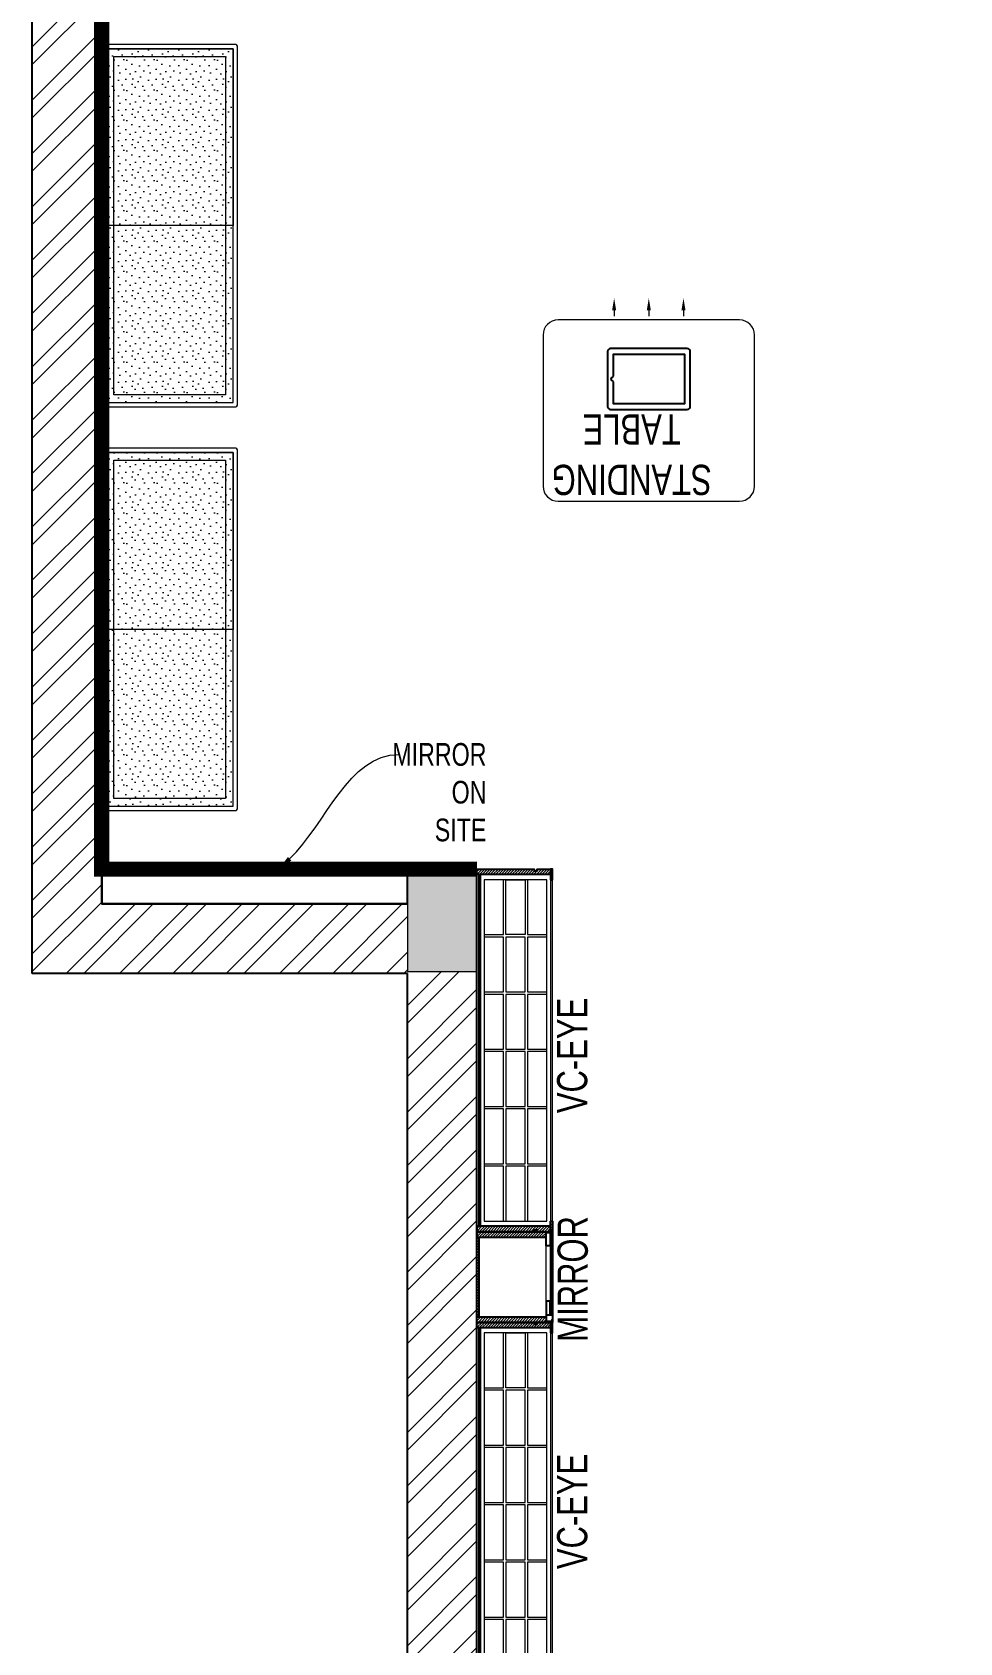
# Model space of a CAD drawing. Header units: feet. Extents: x 3247781 to 3254843, y -5730198 to -5713034.
# Drawn here: x 3247781 to 3250852, y -5723007 to -5717676 of the extents above; entities that cross this region are included whole.
import ezdxf
from ezdxf import colors
from ezdxf.entities.mleader import LeaderData, LeaderLine
from ezdxf.math import Vec2, Vec3

# ---------------------------------------------------------------- set-up
doc = ezdxf.new("R2010")
doc.units = ezdxf.units.FT
doc.header["$LTSCALE"] = 33
doc.header["$MEASUREMENT"] = 0
doc.linetypes.add('ACAD_ISO03W100', pattern=[30, 12, -18])
doc.linetypes.add('HIDDEN2', pattern=[4.7624999999999975, 3.174999999999998, -1.587499999999999])
for name, color, linetype, lineweight in [('A-COL', 243, 'Continuous', 9), ('column hatch', 5, 'Continuous', 0), ('LENS-DIM', 252, 'Continuous', 5), ('LENS-HATCH', 251, 'Continuous', 5), ('LENS-PARTITION', 21, 'Continuous', 25), ('LENS-TEXT', 31, 'Continuous', 5), ('LENS_TEXT', 31, 'Continuous', 5), ('LK-FF&E FLOOR', 1, 'Continuous', 9), ('LK-FF&E WALL', 1, 'Continuous', 9), ('LK-MIRROR', 133, 'Continuous', 13), ('LN-ELEVATION-1', 81, 'Continuous', 25), ('LN-ELEVATION-2', 103, 'Continuous', 20), ('LN-ELEVATION-3', 125, 'Continuous', 18), ('LN-ELEVATION-4', 145, 'Continuous', 13), ('LN-ELEVATION-5', 167, 'Continuous', 5), ('LN-HATCH', 251, 'Continuous', 0), ('PLANO-TXT', 252, 'Continuous', 5)]:
    doc.layers.add(name, color=color, linetype=linetype, lineweight=lineweight)
doc.layers.add('A-WALL', color=1, linetype='Continuous')
doc.styles.add('LK TXT', font='GILC____.TTF', dxfattribs={"height": 100})
doc.styles.get("Standard").update_dxf_attribs({"font": 'GILC____.TTF'})
pattern_1 = [(45, (7858054.083674966, 3504049.203216764), (-4.490128060534575, 4.490128060534575), [])]

# ---------------------------------------------------------------- blocks, each defined once
blk = doc.blocks.new('A$Cc7330e11')
at = {"layer": 'column hatch'}
h = blk.add_hatch(color=8, dxfattribs=at)
h.dxf.hatch_style = 1
h.paths.add_polyline_path([(4393.000000238418, -14042.90992643218), (4163.000000238418, -14042.90992643218), (4163.000000238418, -14381.61428965907), (4393.000000238418, -14381.61428965907)])
h.paths.add_polyline_path([(1472.000000119209, -14042.90992643218), (1242.000000119209, -14042.90992643218), (1242.000000119209, -14381.61428965907), (1472.000000119209, -14381.61428965907)])
h.paths.add_polyline_path([(1472.000000119209, -12893.61428965907), (1242.000000119209, -12893.61428965907), (1242.000000119209, -13353.61428965907), (1472.000000119209, -13353.61428965907)])
h.paths.add_polyline_path([(4393.000000238418, -13002.18478967529), (4163.000000238418, -13002.18478967529), (4163.000000238418, -13353.61428965907), (4393.000000238418, -13353.61428965907)])
h.paths.add_polyline_path([(7062.000000476837, -9229.614289301448), (6832.000000476837, -9229.614289301448), (6832.000000476837, -9689.614289420659), (7062.000000476837, -9689.614289420659)])
h.paths.add_polyline_path([(4393.000000238418, -9229.614289301448), (4163.000000238418, -9229.614289301448), (4163.000000238418, -9689.614289420659), (4393.000000238418, -9689.614289420659)])
h.paths.add_polyline_path([(1472.000000119209, -9233.114289420657), (1242.000000119209, -9233.114289420657), (1242.000000119209, -9693.114289420657), (1472.000000119209, -9693.114289420657)])
h.paths.add_polyline_path([(1472.000000119209, -4659.61428894382), (1242.000000119209, -4659.61428894382), (1242.000000119209, -4998.31865228992), (1472.000000119209, -4998.31865228992)])
h.paths.add_polyline_path([(5534.000000476837, -4191.61428894382), (5304.000000476837, -4191.61428894382), (5304.000000476837, -4526.61428894382), (5534.000000476837, -4526.61428894382)])
h.paths.add_polyline_path([(5534.000000476837, -1224.614288705401), (5304.000000476837, -1224.614288705401), (5304.000000476837, -1774.614288705401), (5534.000000477768, -1774.614288705401)])
h.paths.add_polyline_path([(1472.000000119209, -1224.614288705401), (1242.000000119209, -1224.614288705401), (1242.000000119209, -1771.614288705401), (1472.000000119209, -1771.614288705401)])
h.paths.add_polyline_path([(1472.000000119209, 2750.385711652227), (1242.000000119209, 2750.385711652227), (1242.000000119209, 2295.385711533018), (1472.000000119209, 2295.385711533018)])
h.paths.add_polyline_path([(5534.000000476837, 2525.385711533017), (5304.000000476837, 2525.385711533017), (5304.000000476837, 2070.385711533018), (5534.000000476837, 2070.385711533018)])
at = {"layer": 'LN-HATCH'}
h = blk.add_hatch(dxfattribs=at)
h.set_pattern_fill('ANSI32', color=256, scale=333, angle=180)
h.set_pattern_definition([(225, (-8172983.39483943, 5276750), (88.29995930067012, -88.29995930067015), []), (225, (-8173042.261478865, 5276750), (88.29995930067012, -88.29995930067015), [])])
h.paths.add_polyline_path([(7062.000000476837, 1408.541238767095), (6832.000000476837, 1408.541238767095), (6832.000000476837, -9229.614289301448), (7062.000000476837, -9229.614289301448)])
h.paths.add_polyline_path([(230, 1408.541238767095), (0, 1408.541238767095), (0, -5004.61428894382), (1242.000000119209, -5004.61428894382), (1242.000000119209, -4998.31865228992), (1242.000000119209, -4774.614288943819), (230, -4774.614288943819)])
h.paths.add_polyline_path([(1472.000000119209, -4998.31865228992), (1242.000000119209, -4998.31865228992), (1242.000000119209, -5004.61428894382), (1242.000000119209, -8214.114289182238), (1242.000000119209, -9233.114289420657), (1472.000000119209, -9233.114289420657)])
h.paths.add_polyline_path([(1472.000000119209, -9693.114289420657), (1242.000000119209, -9693.114289420657), (1242.000000119209, -11158.17038645129), (1472.000000119209, -11158.17038645129)])
h.paths.add_polyline_path([(1472.000000119209, -13353.61428965907), (1242.000000119209, -13353.61428965907), (1242.000000119209, -14042.90992643218), (1472.000000119209, -14042.90992643218)])
h.paths.add_polyline_path([(1472.000000119209, -11158.17038645129), (1242.000000119209, -11158.17038645129), (1242.000000119209, -12893.61428965907), (1472.000000119209, -12893.61428965907)])
h.paths.add_polyline_path([(230.0000000009313, 2750.385711653158), (0, 2750.385711653158), (0, 1408.541238767095), (230, 1408.541238767095)])
h.paths.add_polyline_path([(7062.000000477768, 2750.385711652227), (6832.000000475907, 2750.385711653158), (6832.000000476837, 1408.541238767095), (7062.000000476837, 1408.541238767095)])
at = {"layer": 'A-COL'}
for p, q in [((1472.000000119209, -4659.61428894382), (1242.000000119209, -4659.61428894382)), ((1242.000000119209, -4659.61428894382), (1242.000000119209, -4774.614288943819))]:
    blk.add_line(p, q, dxfattribs=at)
blk.add_lwpolyline([(1242.000000119209, -4998.31865228992), (1472.000000119209, -4998.31865228992), (1472.000000119209, -4659.61428894382), (1242.000000119209, -4659.61428894382)], close=True, dxfattribs=at)
at = {"layer": 'A-WALL'}
for p, q in [((0, -5004.61428894382), (0, 2750.385711653158)), ((230, -4774.614288943819), (230, 2750.385711653158)), ((1472.000000119209, -14381.61428965907), (1472.000000119209, -4659.61428894382)), ((1242.000000119209, -4774.614288943819), (230, -4774.614288943819)), ((1242.000000119209, -5004.61428894382), (0, -5004.61428894382)), ((1242.000000119209, -14381.61428965907), (1242.000000119209, -5004.61428894382))]:
    blk.add_line(p, q, dxfattribs=at)
blk = doc.blocks.new('VC HD 1200')
at = {"layer": 'LN-HATCH', "ltscale": 0.5}
h = blk.add_hatch(dxfattribs=at)
h.set_pattern_fill('ANSI31', color=256, scale=2)
h.set_pattern_definition([(45, (3760859.752907088, 1795248.935917533), (-4.490128060534575, 4.490128060534575), [])])
h.paths.add_polyline_path([(-1200, 250), (-1200, 60), (-1194, 60), (-1194, 50), (-1200, 50), (-1200, 6), (-1182, 6), (-1182, 250)])
h = blk.add_hatch(dxfattribs=at)
h.set_pattern_fill('ANSI31', color=256, scale=2)
h.set_pattern_definition(pattern_1)
h.paths.add_polyline_path([(0, 250), (0, 60), (-6, 60), (-6, 50), (0, 50), (0, 6), (-18, 6), (-18, 250)])
h = blk.add_hatch(dxfattribs=at)
h.set_pattern_fill('ANSI31', color=256, scale=2)
h.set_pattern_definition([(45, (7858047.083674965, 3504049.203216764), (-4.490128060534575, 4.490128060534575), [])])
h.paths.add_polyline_path([(-1165, 6), (-1165, 0), (-1200, 0), (-1200, 6)])
h = blk.add_hatch(dxfattribs=at)
h.set_pattern_fill('ANSI31', color=256, scale=2)
h.set_pattern_definition(pattern_1)
h.paths.add_polyline_path([(-28, 6), (-28, 0), (0, 0), (0, 6)])
at = {"layer": 'LN-ELEVATION-1', "ltscale": 0.5}
for points in [[(-1200, 250), (-1200, 60), (-1194, 60), (-1194, 50), (-1200, 50), (-1200, 6), (-1182, 6), (-1182, 250)], [(-18, 238), (-1182, 238), (-1182, 244), (-18, 244)], [(0, 250), (0, 60), (-6, 60), (-6, 50), (0, 50), (0, 6), (-18, 6), (-18, 250)], [(-1165, 6), (-1165, 0), (-1200, 0), (-1200, 6)], [(-35, 6), (-35, 0), (0, 0), (0, 6)]]:
    blk.add_lwpolyline(points, close=True, dxfattribs=at)
at = {"layer": 'LN-ELEVATION-3', "ltscale": 0.5}
for p, q in [((-1182, 250), (-18, 250)), ((-1165, 6), (-35, 6)), ((-35, 0), (-1165, 0))]:
    blk.add_line(p, q, dxfattribs=at)
for points in [[(-1165.000000000465, 226), (-35, 226), (-35, 18), (-1165.000000000465, 18)], [(-1165.000000000465, 226), (-983.3333333334886, 226), (-983.3333333334886, 162), (-1165.000000000465, 162)], [(-975.3333333334886, 226), (-793.6666666665112, 226), (-793.6666666665112, 162), (-975.3333333334886, 162)], [(-785.6666666665112, 226), (-603.9999999995342, 226), (-603.9999999995342, 162), (-785.6666666665112, 162)], [(-595.9999999995342, 226), (-414.3333333325572, 226), (-414.3333333325572, 162), (-595.9999999995342, 162)], [(-406.3333333325572, 226), (-224.6666666655801, 226), (-224.6666666655801, 162), (-406.3333333325572, 162)], [(-216.6666666655801, 226), (-34.99999999860302, 226), (-34.99999999860302, 162), (-216.6666666655801, 162)], [(-1165.000000000465, 90), (-983.3333333334886, 90), (-983.3333333334886, 154), (-1165.000000000465, 154)], [(-975.3333333334886, 154), (-793.6666666665112, 154), (-793.6666666665112, 90), (-975.3333333334886, 90)], [(-785.6666666665112, 154), (-603.9999999995342, 154), (-603.9999999995342, 90), (-785.6666666665112, 90)], [(-595.9999999995342, 154), (-414.3333333325572, 154), (-414.3333333325572, 90), (-595.9999999995342, 90)], [(-406.3333333325572, 154), (-224.6666666655801, 154), (-224.6666666655801, 90), (-406.3333333325572, 90)], [(-216.6666666655801, 154), (-34.99999999860302, 154), (-34.99999999860302, 90), (-216.6666666655801, 90)], [(-1165.000000000465, 82), (-983.3333333334886, 82), (-983.3333333334886, 18), (-1165.000000000465, 18)], [(-975.3333333334886, 82), (-793.6666666665112, 82), (-793.6666666665112, 18), (-975.3333333334886, 18)], [(-785.6666666665112, 82), (-603.9999999995342, 82), (-603.9999999995342, 18), (-785.6666666665112, 18)], [(-595.9999999995342, 82), (-414.3333333325572, 82), (-414.3333333325572, 18), (-595.9999999995342, 18)], [(-406.3333333325572, 82), (-224.6666666655801, 82), (-224.6666666655801, 18), (-406.3333333325572, 18)], [(-216.6666666655801, 82), (-34.99999999860302, 82), (-34.99999999860302, 18), (-216.6666666655801, 18)]]:
    blk.add_lwpolyline(points, close=True, dxfattribs=at)
blk = doc.blocks.new('MIRROR')
at = {"layer": 'LN-HATCH', "ltscale": 0.5}
h = blk.add_hatch(dxfattribs=at)
h.set_pattern_fill('ANSI31', color=256, scale=2)
h.set_pattern_definition([(45, (4060433.741624544, 1708720.786904081), (-4.490128060534575, 4.490128060534575), [])])
h.paths.add_polyline_path([(212.944788963403, 101.3407590774622), (230.944788963403, 101.3407590774622), (230.944788963403, -127.6592409225377), (212.944788963403, -127.6592409225377)])
h.paths.add_polyline_path([(230.944788963403, 95.34075907746227), (494.9447889634027, 95.34075907746227), (494.9447889634027, 101.3407590774622), (230.944788963403, 101.3407590774622)])
h.paths.add_polyline_path([(512.9447889634027, 101.3407590774622), (494.9447889634027, 101.3407590774622), (494.9447889634027, -127.6592409225377), (512.9447889634027, -127.6592409225377)])
at = {"layer": 'Defpoints'}
blk.add_lwpolyline([(512.9447889634027, 101.3407590774622), (212.944788963403, 101.3407590774622), (212.944788963403, -148.6592409225377), (512.9447889634027, -148.6592409225377)], close=True, dxfattribs=at)
at = {"layer": 'LN-ELEVATION-1'}
for points in [[(212.944788963403, 101.3407590774622), (230.944788963403, 101.3407590774622), (230.944788963403, -127.6592409225377), (212.944788963403, -127.6592409225377)], [(230.944788963403, 95.34075907746227), (494.9447889634027, 95.34075907746227), (494.9447889634027, 101.3407590774622), (230.944788963403, 101.3407590774622)], [(512.9447889634027, 101.3407590774622), (494.9447889634027, 101.3407590774622), (494.9447889634027, -127.6592409225377), (512.9447889634027, -127.6592409225377)], [(259.944788963403, -141.6592409225377), (259.944788963403, -127.6592409225377), (214.944788963403, -127.6592409225377), (214.944788963403, -148.6592409225377), (223.944788963403, -148.6592409225377), (223.944788963403, -147.1592409225377), (216.444788963403, -147.1592409225377), (216.444788963403, -141.6592409225377)], [(442.944788963403, -141.6592409225377), (442.944788963403, -127.6592409225377), (487.9447889634028, -127.6592409225377), (487.9447889634028, -148.6592409225377), (478.9447889634026, -148.6592409225377), (478.9447889634026, -147.1592409225377), (486.4447889634027, -147.1592409225377), (486.4447889634027, -141.6592409225377)], [(504.944788963403, -148.6592409225377), (504.944788963403, -147.1592409225377), (509.444788963403, -147.1592409225377), (509.444788963403, -129.1592409225377), (487.9447889634028, -129.1592409225377), (487.9447889634028, -127.6592409225377), (510.9447889634028, -127.6592409225377), (510.9447889634028, -148.6592409225377)]]:
    blk.add_lwpolyline(points, close=True, dxfattribs=at)
at = {"layer": 'LN-ELEVATION-2', "color": 4, "lineweight": 0}
blk.add_lwpolyline([(216.444788963403, -141.6592409225377), (486.4447889634027, -141.6592409225377), (486.4447889634027, -147.1592409225377), (216.444788963403, -147.1592409225377)], close=True, dxfattribs=at)
at = {"layer": 'LN-ELEVATION-2'}
blk.add_lwpolyline([(259.944788963403, -141.6592409225377), (442.944788963403, -141.6592409225377), (442.944788963403, -127.6592409225377), (259.944788963403, -127.6592409225377)], close=True, dxfattribs=at)
at = {"layer": 'LN-ELEVATION-4', "ltscale": 0.5}
blk.add_line((478.9447889634026, -148.6592409225377), (223.944788963403, -148.6592409225377), dxfattribs=at)
blk = doc.blocks.new('2 seater bench')
at = {"layer": 'LENS-HATCH', "lineweight": 0}
h = blk.add_hatch(dxfattribs=at)
h.set_pattern_fill('STIP1', color=177, scale=100, angle=269.9999999999999, pattern_type=2)
h.set_pattern_definition([(270, (6617251.078707985, -170421.6063060569), (100, -1.516e-13), [0, -100]), (270, (6617235.078707984, -170433.6063060569), (100, -1.516e-13), [0, -100]), (270, (6617211.078707985, -170428.6063060569), (100, -1.516e-13), [0, -100]), (270, (6617188.078707985, -170463.6063060569), (100, -1.516e-13), [0, -100]), (270, (6617224.078707985, -170460.6063060569), (100, -1.516e-13), [0, -100]), (270, (6617248.078707985, -170487.6063060569), (100, -1.516e-13), [0, -100]), (270, (6617255.078707985, -170452.6063060569), (100, -1.516e-13), [0, -100]), (270, (6617214.078707985, -170494.6063060569), (100, -1.516e-13), [0, -100]), (270, (6617182.078707985, -170489.6063060569), (100, -1.516e-13), [0, -100]), (270, (6617167.078707985, -170415.6063060568), (100, -1.516e-13), [0, -100]), (270, (6617187.078707985, -170433.6063060569), (100, -1.516e-13), [0, -100]), (270, (6617168.078707984, -170447.6063060569), (100, -1.516e-13), [0, -100]), (270, (6617232.078707985, -170508.6063060569), (100, -1.516e-13), [0, -100]), (270, (6617207.078707984, -170476.6063060568), (100, -1.516e-13), [0, -100]), (270, (6617240.078707984, -170468.6063060569), (100, -1.516e-13), [0, -100]), (270, (6617231.078707984, -170485.6063060569), (100, -1.516e-13), [0, -100]), (270, (6617204.078707985, -170449.6063060568), (100, -1.516e-13), [0, -100]), (270, (6617258.078707984, -170477.6063060569), (100, -1.516e-13), [0, -100]), (270, (6617199.078707984, -170508.6063060569), (100, -1.516e-13), [0, -100]), (270, (6617169.078707985, -170505.6063060569), (100, -1.516e-13), [0, -100])])
h.paths.add_polyline_path([(585, 210), (0, 210), (0, -210), (585, -210)])
h.paths.add_polyline_path([(0, 245), (0, -210)])
h.paths.add_polyline_path([(-585, 210), (0, 210), (0, -210), (-585, -210)])
at = {"layer": 'LN-ELEVATION-2', "ltscale": 0.5}
for points in [[(-585, 210), (0, 210), (0, -210), (-585, -210)], [(585.0000000009313, 210), (0, 210), (0, -210), (585.0000000009313, -210)]]:
    blk.add_lwpolyline(points, close=True, dxfattribs=at)
at = {"layer": 'LN-ELEVATION-5', "ltscale": 0.5}
blk.add_lwpolyline([(590, 225), (-590, 225, 0.4142135623730951), (-600, 215), (-600, -215, 0.4142135623730951), (-590, -225), (590, -225, 0.4142135623730951), (600, -215), (600, 215, 0.4142135623730951)], format="xyb", close=True, dxfattribs=at)
blk.add_lwpolyline([(585, 210), (-585, 210), (-585, -210), (585, -210)], close=True, dxfattribs=at)
at = {"layer": 'LN-ELEVATION-5', "linetype": 'HIDDEN2', "ltscale": 11}
blk.add_lwpolyline([(-560, 185), (560.0000000009313, 185), (560.0000000009313, -185), (-560, -185)], close=True, dxfattribs=at)
blk = doc.blocks.new('Standing Table 700X600')
at = {"layer": 'LN-ELEVATION-1', "linetype": 'ByBlock', "lineweight": -2}
for p, q in [((-114.7243699021637, -32.29984612949194), (-114.7243699021637, -12)), ((0, -32.29984612949194), (0, -12)), ((114.7243699021637, -32.29984612949194), (114.7243699021637, -12))]:
    blk.add_line(p, q, dxfattribs=at)
at = {"layer": 'LN-ELEVATION-1'}
for points in [[(-127.25, 94.49999999997087), (126.75, 94.49999999997087, 0.4142135623713902), (136.75, 104.4999999999709), (136.75, 286.4999999999709, 0.4142135623713902), (126.75, 296.4999999999709), (-127.25, 296.4999999999709, 0.4142135623713902), (-137.25, 286.4999999999709), (-137.25, 104.4999999999709, 0.4142135623713902)], [(117.25, 185.9606079858495), (117.25, 113.5), (-117.75, 113.5), (-117.75, 277.5), (117.25, 277.5), (117.25, 205.0393920141796, 0.3275382217372251), (118.6499999994412, 203.1315136115008, -0.733799385757267), (118.6500000001397, 187.868486388732, 0.3275382217372252)]]:
    blk.add_lwpolyline(points, format="xyb", close=True, dxfattribs=at)
at = {"layer": 'LN-ELEVATION-1', "linetype": 'ByBlock', "lineweight": -2}
for points in [[(-108.0577032342553, -32.29984612949194), (-121.3910365682095, -32.29984612949194), (-114.7243699021637, -72.29984612949193)], [(6.666666666977107, -32.29984612949194), (-6.666666666045784, -32.29984612949194), (0, -72.29984612949193)], [(121.3910365691408, -32.29984612949194), (108.0577032361179, -32.29984612949194), (114.7243699021637, -72.29984612949193)]]:
    blk.add_solid(points, dxfattribs=at)
at = {"layer": 'LN-ELEVATION-2'}
blk.add_lwpolyline([(-300, 0), (300, 0, 0.4142135623725836), (350, 50), (350, 550, 0.4142135623725836), (300, 600), (-300, 600, 0.4142135623725837), (-350, 550), (-350, 50, 0.4142135623725836)], format="xyb", close=True, dxfattribs=at)
at = {"layer": 'LENS-TEXT', "color": 7, "linetype": 'Continuous', "ltscale": 3, "insert": (56.76527249882929, 445.9141869283921), "char_height": 100, "width": 783.9636358173434, "attachment_point": 5, "style": 'LK TXT'}
blk.add_mtext('STANDING TABLE', dxfattribs=at)

msp = doc.modelspace()

# ---------------------------------------------------------------- linework, layer by layer
at = {"layer": 'LENS-PARTITION'}
msp.add_lwpolyline([(3249023.206598335, -5720446.306652068), (3248011.206598216, -5720446.306652068), (3248011.206598216, -5720561.306652067), (3249023.206598335, -5720561.306652067)], close=True, dxfattribs=at)
at = {"layer": 'LK-MIRROR', "linetype": 'ACAD_ISO03W100', "ltscale": 0.05, "const_width": 50}
msp.add_lwpolyline([(3248011.206598217, -5717565.920940176), (3248011.206598217, -5720446.306652068), (3249253.206598335, -5720446.306652068)], dxfattribs=at)

# ---------------------------------------------------------------- block references
at = {"layer": 'LENS-DIM', "color": 2}
msp.add_blockref('A$Cc7330e11', (3247781.206598216, -5715786.692363123), dxfattribs=at)
at = {"layer": 'LK-FF&E FLOOR'}
for name, p, rotation in [('2 seater bench', (3248236.206598216, -5718316.692363123), 270), ('Standing Table 700X600', (3249822.206598454, -5718628.692363123), 180), ('2 seater bench', (3248236.206598216, -5719652.692363123), 270)]:
    msp.add_blockref(name, p, dxfattribs=dict(at, rotation=rotation))
at = {"layer": 'LK-FF&E WALL', "xscale": -1, "rotation": 90}
for name, p in [('VC HD 1200', (3249503.206598335, -5721646.306652067)), ('MIRROR', (3249354.547357413, -5721433.361863104)), ('VC HD 1200', (3249503.206598335, -5723146.306652068))]:
    msp.add_blockref(name, p, dxfattribs=at)

# ---------------------------------------------------------------- texts
at = {"layer": 'LENS_TEXT', "linetype": 'Continuous', "ltscale": 3, "insert": (3249570.885888054, -5721802.429281727, -23744.04052932372), "char_height": 100, "width": 324.4738372093023, "attachment_point": 5, "rotation": 89.99999999999999, "style": 'LK TXT'}
msp.add_mtext('{\\C7;MIRROR}', dxfattribs=at)
at = {"layer": 'PLANO-TXT', "linetype": 'Continuous', "ltscale": 3, "char_height": 100, "width": 149.546511627907, "attachment_point": 5, "rotation": 90.00000000000007, "style": 'LK TXT'}
for insert in [(3249569.213865777, -5721062.91910731, -23744.04052932372), (3249569.213865777, -5722571.919107309, -23744.04052932372)]:
    msp.add_mtext('VC-EYE', dxfattribs=dict(at, insert=insert))

# ---------------------------------------------------------------- leaders
at = {"layer": 'LENS-TEXT', "color": 0, "linetype": 'Continuous', "ltscale": 3}
ml = msp.add_multileader_mtext('Standard', dxfattribs=at)
ml.set_content('\\pxqr,t3;{\\C0;MIRROR ON SITE}', color=1)
ml.set_leader_properties(color=256, linetype='ByLayer', lineweight=-1)
ml.build(insert=Vec2(0, 0))
ml.multileader.update_dxf_attribs({"leader_type": 2, "dogleg_length": 0.36, "arrow_head_size": 50})
ctx = ml.context
ctx.base_point, ctx.char_height, ctx.arrow_head_size, ctx.landing_gap_size, ctx.plane_origin, ctx.plane_x_axis, ctx.plane_y_axis = Vec3(3248995.270268391, -5720066.83755977, 47488.08105864739), 75, 50, 0.09, Vec3(3255179.976400293, -5721702.831913908, 47488.08105864739), Vec3(0.9999993982722358, -0.0010970210418018), Vec3(0.0010970210418018, 0.9999993982722358)
notes = []
notes.append((ctx, [(1, (1, 1, 0), (3248994.910268607, -5720066.837164844, 47488.08105864739), (0.9999993982722358, -0.0010970210418018), 0.3600000000000003, [(1, [(3248597.206598216, -5720446.306652068, 47488.08105864739)], 0, [])])]))
ctx.mtext.insert, ctx.mtext.text_direction, ctx.mtext.rotation, ctx.mtext.width, ctx.mtext.flow_direction = Vec3(3248995.401944772, -5720028.847129038, 47488.08105864739), Vec3(0.9999993982722358, -0.0010970210418018), 6.282088285917748, 289.5442082885826, 5
for ctx, leaders in notes:
    for number, flags, end, landing, length, lines in leaders:
        leader = LeaderData()
        leader.index, (leader.has_last_leader_line, leader.has_dogleg_vector, leader.attachment_direction) = number, flags
        leader.last_leader_point, leader.dogleg_vector, leader.dogleg_length = Vec3(end), Vec3(landing), length
        for number, points, colour, breaks in lines:
            line = LeaderLine()
            line.index, line.vertices, line.color, line.breaks = number, Vec3.list(points), colors.encode_raw_color(colour), breaks
            leader.lines.append(line)
        ctx.leaders.append(leader)

doc.saveas('drawing.dxf')
